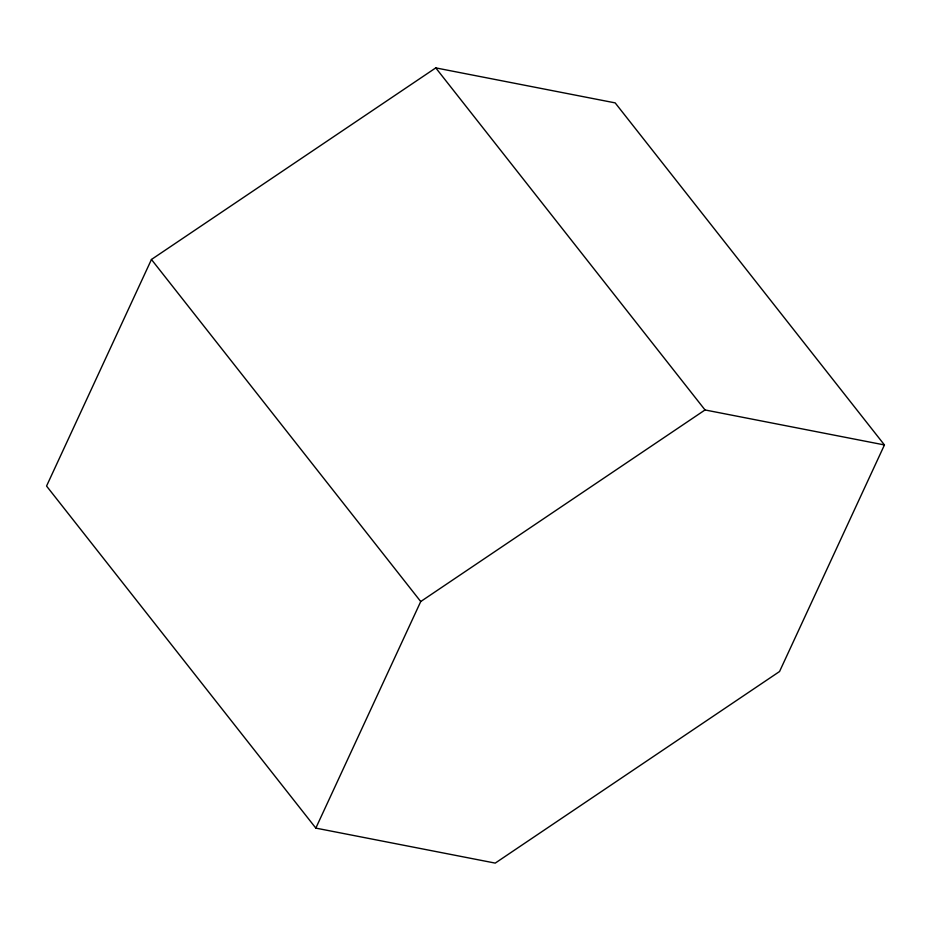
<?xml version="1.0" encoding="UTF-8"?>
<svg xmlns="http://www.w3.org/2000/svg" width="931" height="931" viewBox="0 0 931 931"><rect width="100%" height="100%" fill="white"/><g stroke="black" fill="none" stroke-linecap="round" stroke-linejoin="round"><path stroke-width="1.4" d="M151.45 259.481L46.55 486.052L315.83 828.113L495.234 863.107L779.55 671.519L884.45 444.948L615.17 102.887L435.766 67.893L151.45 259.481L420.731 601.542L315.83 828.113M420.731 601.542L705.035 409.954L884.45 444.948M435.766 67.893L705.035 409.954"/></g></svg>
